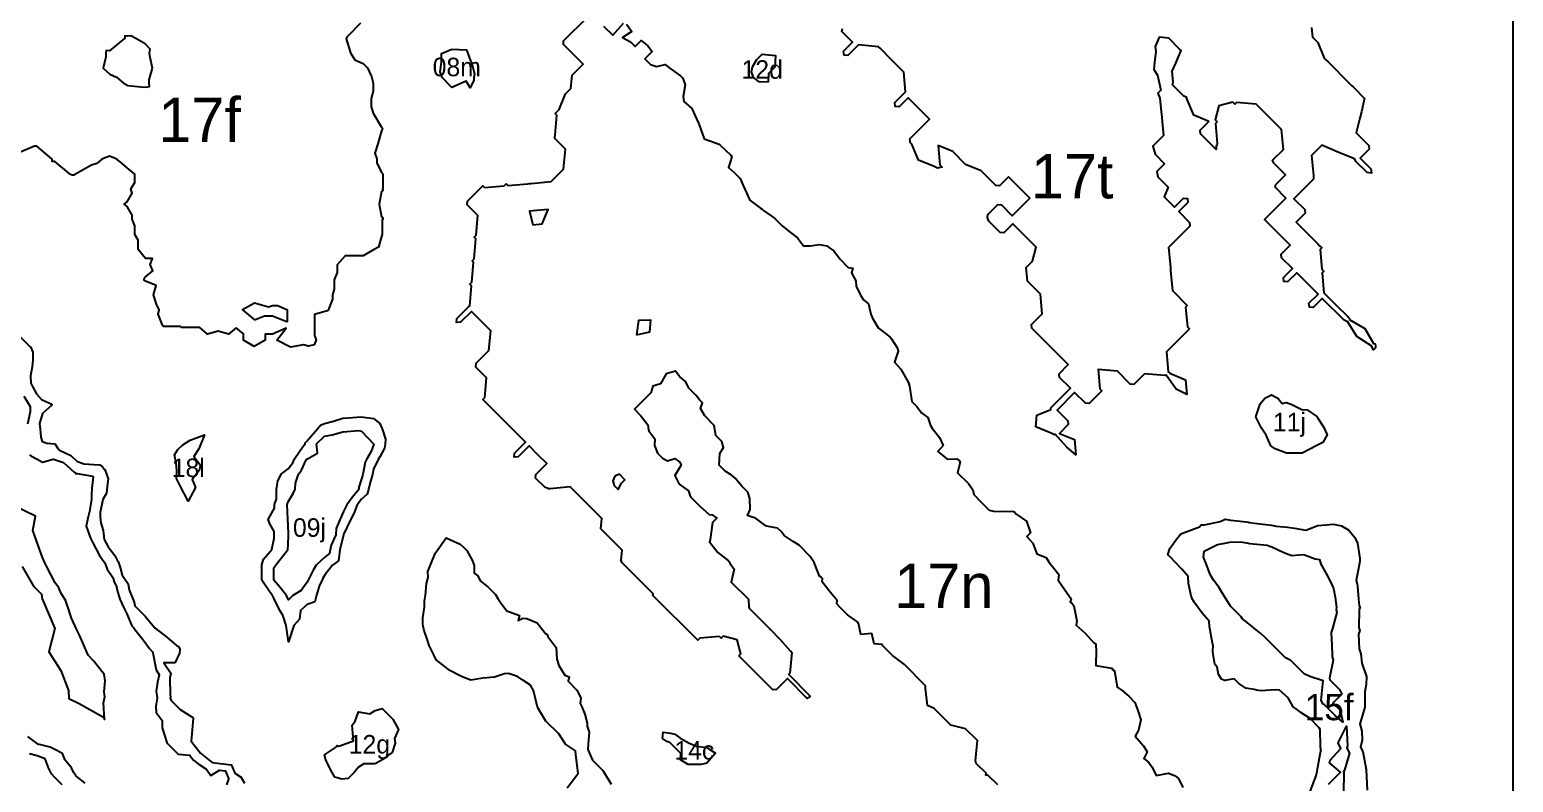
# Model space of a CAD drawing. Header units: millimetres. Extents: x 0 to 500, y 0 to 700.
# Drawn here: x 299.7 to 500, y 382.6 to 484.2 of the extents above; entities that cross this region are included whole.
import ezdxf
from ezdxf.enums import TextEntityAlignment as Align

# ---------------------------------------------------------------- set-up
doc = ezdxf.new("R2010")
doc.units = ezdxf.units.MM
for name, color, linetype in [('CORTE', 1, 'Continuous'), ('GRABADO', 5, 'Continuous'), ('HOJA', 8, 'Continuous')]:
    doc.layers.add(name, color=color, linetype=linetype)

msp = doc.modelspace()

# ---------------------------------------------------------------- linework, layer by layer
at = {"layer": 'CORTE'}
for points in [[(344.34, 485.07), (342.63, 483.28), (342.46, 483.01), (342.42, 482.95), (343, 481.04), (343.56, 480.1), (344.72, 479.62), (345.3, 479.02), (345.84, 477.87), (346.03, 476.94), (346.03, 475.86), (345.8, 474.89), (345.8, 473.74), (346.05, 472.89), (347.18, 471), (347.26, 470.91), (347.28, 470.84), (347.31, 470.72), (347.19, 470.51), (346.67, 468.76), (346.29, 467.51), (346.55, 466.76), (346.55, 466.22), (347.18, 464.89), (347.36, 464.74), (347.36, 462.79), (347.31, 462.67), (347.38, 462.51), (347.19, 462.35), (346.85, 460.63), (347.19, 458.91), (347.36, 458.77), (347.36, 458.55), (347.36, 458.55), (347.26, 458.49), (347.26, 456.55), (347.19, 456.26), (346.76, 454.82), (346.11, 454.45), (344.7, 453.67), (342.26, 453.67), (341.17, 452.45), (341.17, 451.38), (340.79, 450.43), (340.79, 449.17), (340.56, 448.39), (340.56, 447.81), (339.96, 446.32), (339.82, 446.21), (338.11, 445.73), (338.11, 442.89), (338.35, 442.29), (338.09, 441.65), (337.34, 441.44), (336.64, 441.63), (334.88, 441.34), (333.03, 442.26), (334.32, 443.87), (332.46, 443.09), (331.47, 443.09), (331.47, 442.25), (330, 441.43), (328.53, 442.25), (328.53, 443.13), (327.56, 443.95), (326.52, 443.08), (325.11, 443.48), (323.7, 443.08), (322.64, 443.97), (320.19, 443.97), (320.03, 444.11), (317.74, 444.11), (317.6, 444.29), (317, 445.78), (317.14, 446.36), (316.78, 447.11), (316.39, 448.4), (316.76, 449.63), (315.29, 450.24), (315.07, 450.43), (315.27, 450.77), (316.29, 451.63), (315.95, 452.48), (316.27, 453.28), (315.29, 453.28), (314.33, 454.49), (314.33, 455.76), (313.86, 456.54), (313.86, 457.7), (313.51, 458.58), (313.51, 459.16), (312.83, 460.3), (312.43, 460.63), (312.83, 460.96), (313.5, 462.1), (313.33, 462.68), (313.86, 463.57), (313.86, 464.67), (312.84, 465.53), (312.14, 466.11), (311.45, 466.68), (310.44, 467.1), (309.43, 466.68), (308.73, 466.1), (308.02, 465.9), (305.77, 464.65), (305.7, 464.54), (305.42, 464.54), (305.17, 464.64), (303.07, 466.39), (302.69, 466.39), (302.69, 466.71), (300.63, 468.43), (300.34, 468.43), (298.21, 467.54)], [(430.38, 382.25), (429.06, 383.56), (428.79, 383.54), (428.82, 383.81), (427.48, 385.14), (427.4, 385.49), (427.52, 386.87), (427.64, 388.21), (426.04, 389.8), (424.05, 390.3), (421.78, 392.57), (420.89, 392.95), (420.64, 395.24), (420.65, 395.63), (417.81, 398.47), (417.78, 398.49), (416.16, 399.72), (414.89, 400.99), (414.77, 401.19), (413.72, 401.26), (413.37, 402.68), (411.89, 402.55), (411.62, 403.89), (411.48, 404.22), (410.11, 405.19), (409.08, 406.22), (408.67, 406.7), (408.71, 407.14), (407.59, 408.47), (406.68, 409.65), (406.72, 410.1), (406.54, 410.28), (406.32, 410.43), (405.6, 412.26), (405.07, 413.07), (403.56, 414.58), (402.74, 415.11), (401.53, 415.89), (401.14, 416.42), (400.64, 416.91), (399.17, 417.15), (399.08, 417.22), (397.63, 418.28), (397.34, 418.32), (396.6, 418.6), (396.97, 419.39), (396.92, 420.9), (396.66, 421.75), (395.8, 422.61), (394.95, 423.64), (394.41, 424.07), (393.6, 424.59), (392.79, 425.4), (392.84, 426.99), (393.36, 427.79), (393.11, 428.58), (392.31, 429.38), (392.13, 430.52), (392.09, 430.77), (390.82, 432.04), (390.23, 433.03), (390.54, 433.79), (390.12, 434.22), (389.67, 434.8), (388.74, 435.73), (388.22, 436.69), (387.45, 437.31), (386.86, 438.06), (385.63, 437.71), (384.87, 436.36), (383.83, 436.06), (383.54, 435.17), (381.33, 432.96), (382.21, 432.07), (383.14, 430.85), (383.23, 430.15), (383.28, 430.03), (384.1, 428.97), (384.02, 428.05), (384.46, 427), (385.12, 426.35), (385.78, 425.99), (386.79, 426.28), (387.45, 425.78), (387.64, 425.41), (386.78, 424.02), (387.37, 422.81), (388.61, 421.93), (388.81, 421.33), (388.91, 421.12), (390.17, 419.86), (391.44, 418.75), (391.84, 418.68), (392.47, 418.26), (391.88, 417.67), (391.55, 415.38), (391.48, 415.04), (392.57, 413.61), (394.03, 412.5), (394.18, 412.29), (394.2, 412.15), (394.8, 411.35), (394.4, 409.61), (396.73, 407.29), (396.76, 406.21), (396.8, 406.11), (399.5, 403.41), (399.57, 403.32), (399.66, 403.24), (401.02, 401.88), (402.37, 400.35), (402.38, 400.34), (402.58, 400.12), (402.33, 397.32), (402.17, 397.13), (404.97, 394.32), (404.99, 394.26), (404.99, 394.23), (404.99, 394.21), (404.96, 394.1), (404.65, 393.9), (401.98, 396.58), (400.52, 395.12), (400.02, 395.07), (395.43, 399.67), (395.69, 399.93), (395.21, 401.83), (393.3, 402.31), (393.04, 402.05), (392.82, 402.28), (390.14, 402.04), (389.87, 401.76), (383.83, 407.8), (383.85, 408.02), (379.64, 412.24), (379.55, 412.58), (379.67, 413.93), (376.79, 416.81), (376.92, 418.18), (372.64, 422.45), (369.94, 422.21), (369.69, 422.19), (369.58, 422.29), (369.27, 422.37), (367.98, 423.66), (368.03, 424.15), (369.49, 425.61), (368.3, 426.8), (367.1, 427.99), (365.65, 426.53), (365.1, 426.48), (365.15, 427.03), (366.6, 428.49), (360.84, 434.26), (361.11, 434.53), (361.35, 437.2), (359.91, 438.64), (359.96, 439.14), (361.69, 440.87), (361.93, 443.54), (359.32, 446.15), (357.86, 444.69), (357.31, 444.64), (357.36, 445.19), (358.88, 446.7), (359.09, 446.92), (359.34, 449.59), (359.11, 449.82), (359.38, 450.09), (359.62, 452.77), (359.4, 452.99), (359.67, 453.26), (359.91, 455.94), (359.69, 456.16), (359.96, 456.43), (360.2, 459.11), (358.76, 460.55), (358.8, 461.04), (360.84, 463.08), (361.07, 462.86), (363.74, 463.1), (364.01, 463.37), (364.24, 463.14), (366.94, 463.39), (367.16, 463.41), (367.37, 463.43), (370.08, 463.68), (371.77, 465.37), (371.89, 466.71), (372.02, 468.04), (370.58, 469.48), (370.6, 469.73), (370.62, 469.95), (370.86, 472.65), (370.64, 472.88), (371.15, 473.39), (372.02, 475.51), (372.76, 476.25), (372.89, 477.59), (372.93, 478.05), (374.39, 479.51), (371.73, 482.16), (371.75, 482.42), (371.77, 482.66), (375.03, 485.91)], [(377.16, 484.67), (378.41, 483.42), (379.85, 485.06)], [(380.27, 484.91), (380.99, 483.95), (379.73, 483.12), (380.79, 482.55), (381.42, 481.92), (382.22, 482.72), (383.15, 482), (383.71, 481.23), (382.73, 480.25), (383.49, 479.49), (384.32, 479.19), (385.48, 479.46), (385.98, 479.08), (387.41, 478.05), (387.66, 477.87), (387.86, 477.61), (388.2, 476.73), (387.9, 475.15), (387.98, 474.48), (389.09, 473.52), (389.99, 471.54), (389.99, 471.51), (390.03, 471.46), (390.74, 469.43), (392.78, 468.71), (392.84, 468.66), (392.85, 468.66), (392.86, 468.65), (394.35, 467.25), (394.48, 467), (394.01, 465.58), (394.83, 464.87), (395.59, 464.1), (396.02, 463.13), (396.24, 462.64), (396.9, 461.16), (398.34, 460.08), (398.56, 459.97), (398.77, 459.76), (400.24, 458.75), (401.28, 457.7), (401.72, 457.35), (402.23, 456.93), (403.35, 456.09), (404.17, 455), (405.06, 455), (406.31, 455.16), (407.3, 454.99), (407.7, 454.7), (408.25, 454.33), (409.09, 453.18), (410.19, 452.08), (410.82, 452), (410.65, 451.35), (411.22, 450.26), (411.28, 449.56), (411.85, 448.35), (412.26, 447.71), (412.92, 447.18), (413.27, 445.79), (413.44, 445.34), (414.25, 443.93), (415.65, 442.86), (415.88, 442.68), (416.05, 442.45), (416.83, 441.2), (416.93, 440.77), (416.43, 439.31), (417.32, 438.34), (418.25, 436.69), (418.37, 436.48), (418.4, 436.35), (418.49, 436.07), (418.77, 434.01), (419.45, 433.33), (420.09, 432.48), (420.95, 431.83), (421.3, 430.77), (421.51, 430.37), (422.53, 429.13), (423.02, 428.07), (422.31, 427.26), (422.96, 426.71), (423.55, 426.22), (424.86, 426.25), (425.18, 426.04), (425.3, 425.8), (424.95, 424.37), (426.42, 422.9), (427.02, 422.08), (427.17, 421.44), (428.16, 420.38), (429.22, 419.32), (429.79, 419.19), (431.93, 419.16), (432.32, 419.19), (432.64, 419.11), (432.82, 418.83), (434.28, 417.83), (434.82, 416.26), (434.32, 415.76), (434.66, 415.34), (435.14, 414.87), (435.64, 413.44), (436.91, 412.92), (437.34, 412.25), (437.96, 411.47), (438.64, 410.63), (438.54, 409.88), (439.44, 408.58), (440.31, 407.34), (440.18, 406.9), (440.45, 406.72), (440.66, 406.4), (441.08, 404.4), (440.98, 403.82), (442.2, 402.71), (443.33, 401.46), (443.63, 401.22), (443.63, 400.9), (443.68, 400.49), (443.61, 398.35), (445.77, 398.01), (445.92, 397.79), (446.15, 397.64), (446.49, 395.44), (447.17, 394.99), (448.09, 394.2), (448.9, 393.38), (449.25, 392.43), (449.41, 392.01), (449.72, 391), (449.39, 389.63), (448.95, 388.81), (450.05, 387.49), (450.56, 386.71), (450.1, 385.78), (450.74, 385.31), (451.25, 384.62), (451.77, 383.51), (453.46, 383.81), (454.26, 383.5), (454.51, 383.33), (454.8, 383.09), (455.37, 381.9)], [(472.75, 484.48), (472.87, 483.17), (473.61, 482.44), (474.48, 480.32), (474.7, 480.09), (474.94, 479.86), (477.93, 476.87), (478.16, 476.64), (478.4, 476.4), (479.92, 474.88), (479.83, 474.52), (479.48, 473.09), (479.26, 472.21), (478.77, 470.26), (478.98, 470.06), (480.49, 468.55), (480.53, 468.05), (479.32, 466.84), (480.78, 465.38), (480.83, 464.83), (480.27, 464.88), (478.75, 466.4), (478.62, 466.72), (478.31, 466.84), (476.2, 467.71), (475.49, 468), (474.13, 468.57), (472.75, 467.19), (473, 464.48), (473.01, 464.27), (473.04, 464.02), (470.38, 461.36), (471.84, 459.9), (471.89, 459.4), (470.67, 458.19), (472.11, 456.75), (473.6, 455.26), (473.84, 455.02), (474.13, 454.73), (473.9, 454.5), (474.15, 451.83), (474.42, 451.56), (474.19, 451.33), (474.43, 448.66), (474.65, 448.44), (476.14, 446.95), (477.64, 445.46), (477.89, 445.2), (477.91, 445), (479.96, 443.84), (481.11, 441.8), (481.35, 441.78), (481.37, 441.5), (481.4, 441.25), (481.1, 440.94), (481.1, 440.94), (480.91, 441.38), (480.88, 441.47), (478.89, 442.78), (477.59, 444.77), (477.5, 444.8), (477.15, 444.95), (474.2, 447.89), (472.99, 446.67), (472.46, 446.72), (472.41, 447.25), (473.63, 448.47), (470.75, 451.35), (469.53, 450.13), (469, 450.18), (468.95, 450.71), (470.17, 451.93), (468.71, 453.39), (468.66, 453.88), (469.88, 455.1), (466.42, 458.56), (469.3, 461.44), (467.83, 462.91), (467.93, 463.28), (469.23, 464.59), (467.66, 466.16), (467.5, 466.55), (468.95, 468), (468.71, 470.68), (465.51, 473.88), (465.29, 474.1), (462.61, 474.34), (462.39, 474.12), (462.13, 474.38), (460.23, 473.9), (459.75, 471.99), (460.01, 471.73), (459.78, 471.51), (460.03, 468.8), (459.96, 468.54), (459.89, 468.5), (459.86, 468), (459.27, 468.59), (457.76, 470.1), (457.71, 470.6), (458.9, 471.79), (456.86, 472.62), (455.98, 474.77), (455.85, 475.08), (455.53, 475.21), (454, 476.74), (454.08, 477.09), (453.95, 478.57), (454.42, 479.67), (455.15, 481.36), (454.94, 481.56), (453.47, 483.03), (452.18, 483.15), (451.83, 482.33), (451.66, 481.91), (451.72, 481.24), (451.55, 479.76), (451.45, 478.82), (451.95, 478.05), (452.42, 475.99), (452.02, 475.59), (452.29, 474.92), (452.46, 473.1), (452.52, 472.42), (452.58, 471.74), (452.75, 469.9), (451.31, 468.46), (451.63, 467.36), (452.9, 466.09), (451.85, 465.04), (452.02, 464.3), (453.4, 462.92), (452.84, 461.61), (454.24, 460.21), (455.45, 461.42), (455.99, 461.38), (456.03, 460.85), (454.82, 459.63), (456.28, 458.17), (456.32, 457.67), (453.44, 454.79), (453.57, 453.46), (453.69, 452.09), (453.73, 451.66), (453.85, 450.29), (453.97, 448.95), (455.97, 446.95), (455.75, 446.72), (455.99, 444.05), (456.26, 443.78), (456.01, 443.53), (453.15, 440.67), (453.4, 438), (453.6, 437.79), (455.75, 436.91), (455.93, 434.92), (454.48, 435.65), (453.11, 437.56), (452.94, 437.49), (450.22, 437.74), (448.78, 436.3), (448.28, 436.34), (446.55, 438.07), (443.93, 438.31), (444.17, 435.69), (444.44, 435.42), (442.73, 433.7), (442.23, 433.75), (440.77, 435.21), (438.39, 432.83), (439.85, 431.37), (439.89, 430.87), (438.71, 429.68), (440.76, 428.84), (440.94, 426.81), (439.71, 427.81), (438.13, 429.57), (438.05, 429.51), (437.68, 429.66), (435.51, 430.55), (435.68, 432.13), (437.55, 432.93), (437.54, 433.13), (440.19, 435.79), (438.73, 437.25), (438.69, 437.74), (439.9, 438.96), (436.74, 442.13), (436.5, 442.36), (434.99, 443.87), (434.94, 444.37), (436.38, 445.81), (436.14, 448.49), (434.41, 450.22), (434.37, 450.68), (434.24, 452.08), (435.07, 452.91), (435.55, 454.84), (432.41, 457.98), (431.2, 456.76), (430.7, 456.81), (429.18, 458.33), (429.04, 458.68), (428.98, 458.81), (429.01, 458.94), (429.1, 459.28), (430.38, 460.56), (430.88, 460.52), (432.33, 459.06), (433.53, 460.25), (434.72, 461.44), (431.84, 464.32), (430.62, 463.1), (430.13, 463.15), (428.15, 465.12), (426.03, 465.99), (424.3, 467.72), (422.32, 468.54), (422.56, 465.95), (422.87, 465.64), (422.42, 465.53), (422.29, 465.5), (422.16, 465.55), (421.82, 465.69), (419.68, 466.57), (418.8, 468.7), (418.56, 468.95), (418.54, 469.19), (418.51, 469.44), (421.17, 472.1), (418.29, 474.98), (417.08, 473.77), (416.54, 473.81), (416.5, 474.34), (417.94, 475.79), (417.69, 478.46), (415.98, 480.17), (414.49, 481.66), (414.27, 481.88), (411.6, 482.12), (410.16, 480.68), (409.63, 480.73), (409.58, 481.26), (410.79, 482.48), (409.32, 483.95), (409.42, 484.32)], [(298.32, 442.81), (299.76, 441.37), (299.76, 441.36), (299.76, 441.36), (299.77, 441.35), (299.77, 441.35), (300.09, 440.64), (300.09, 440.64), (300.09, 440.63), (300.09, 440.62), (300.12, 439.6), (300.12, 439.6), (300, 438.65), (300, 438.65), (299.8, 437.44), (299.81, 436.45), (300.1, 435.92), (300.59, 435.03), (301.28, 434.26), (302.65, 433.61), (302.65, 433.61), (302.66, 433.6), (302.66, 433.6), (302.67, 433.59), (302.67, 433.59), (302.68, 433.58), (302.68, 433.57), (302.68, 433.57), (302.69, 433.56), (302.69, 433.55), (302.69, 433.55), (302.69, 433.53), (302.68, 433.52), (302.68, 433.51), (302.68, 433.51), (302.67, 433.5), (302.66, 433.49), (301.39, 432.35), (301.01, 431.01), (301.07, 430.26), (301.17, 429.18), (301.37, 428.57), (301.98, 428.37), (303.06, 428.27), (303.07, 428.27), (303.08, 428.27), (303.09, 428.26), (303.09, 428.26), (303.1, 428.25), (303.11, 428.25), (303.11, 428.24), (303.12, 428.24), (303.43, 427.73), (303.69, 427.41), (305.23, 426.69), (305.23, 426.69), (305.24, 426.69), (305.24, 426.68), (306.03, 425.95), (306.97, 425.58), (308.32, 425.48), (309.09, 425.46), (309.09, 425.45), (309.1, 425.45), (309.11, 425.45), (309.12, 425.45), (309.12, 425.45), (309.13, 425.44), (309.49, 425.18), (309.5, 425.18), (309.5, 425.17), (309.51, 425.17), (309.79, 424.8), (309.79, 424.8), (309.79, 424.79), (309.8, 424.79), (310.26, 423.55), (310.26, 423.55), (310.26, 423.55), (310.26, 423.54), (310.26, 423.53), (310.2, 422.91), (310.03, 421.63), (310.03, 421.62), (310.03, 421.61), (310.03, 421.6), (309.56, 420.74), (309.17, 419), (309.19, 418.42), (309.3, 417.59), (309.6, 416.58), (309.61, 416.57), (309.71, 415.34), (310.27, 414.39), (311.18, 413.22), (311.18, 413.21), (311.46, 412.68), (311.61, 412.38), (311.62, 412.37), (311.87, 411.57), (311.87, 411.57), (312.18, 410.53), (312.95, 409.36), (312.95, 409.36), (312.95, 409.35), (312.96, 409.35), (312.96, 409.34), (313.12, 408.57), (313.76, 406.92), (313.77, 406.92), (313.77, 406.92), (313.87, 406.45), (313.97, 406.32), (315.28, 405.01), (315.28, 405.01), (316.52, 403.47), (316.52, 403.47), (316.56, 403.41), (316.56, 403.4), (316.59, 403.39), (316.6, 403.39), (316.6, 403.38), (318.19, 402.18), (318.2, 402.17), (319.49, 401.05), (319.78, 400.9), (319.79, 400.9), (319.8, 400.89), (319.8, 400.89), (319.8, 400.88), (319.81, 400.88), (319.81, 400.87), (319.82, 400.87), (319.96, 400.56), (319.96, 400.55), (319.96, 400.54), (319.96, 400.54), (319.96, 400.53), (319.96, 400.52), (319.92, 400.03), (319.92, 400.03), (319.91, 400.01), (319.91, 400.01), (319.31, 398.76), (319.31, 398.75), (319.3, 398.74), (319.29, 398.73), (319.28, 398.72), (319.28, 398.72), (319.27, 398.72), (319.25, 398.71), (317.77, 398.71), (318.71, 397.31), (318.71, 397.31), (318.72, 397.3), (318.72, 397.29), (318.72, 397.28), (318.72, 397.27), (318.72, 397.26), (318.59, 396.71), (318.64, 394.4), (318.68, 394.13), (318.68, 394.12), (318.68, 394.12), (318.68, 394.11), (318.64, 393.89), (318.83, 393.58), (319.98, 392.43), (321.7, 391.32), (321.71, 391.32), (321.71, 391.31), (321.72, 391.31), (321.72, 391.3), (321.73, 391.29), (321.73, 391.29), (321.73, 391.28), (321.73, 391.27), (321.74, 391.26), (321.74, 391.26), (321.74, 391.22), (321.74, 391.22), (321.46, 388.14), (321.46, 388.14), (321.47, 388.13), (321.47, 388.13), (322.74, 386.53), (324.32, 385.27), (326.86, 384.96), (326.87, 384.96), (326.88, 384.95), (326.89, 384.95), (326.89, 384.95), (326.9, 384.94), (326.9, 384.94), (326.91, 384.94), (326.91, 384.93), (326.92, 384.92), (326.92, 384.92), (326.92, 384.91), (327.37, 383.81), (328.16, 383.33), (328.17, 383.33), (328.17, 383.32), (328.18, 383.32), (328.18, 383.31), (328.18, 383.31), (328.68, 382.49)], [(298.67, 411.72), (300.19, 409.05), (301.28, 407.96), (301.38, 407.29), (301.4, 407.27), (303.09, 403.33), (302.25, 400.2), (303.89, 397.69), (304.91, 394.99), (304.97, 393.91), (306.34, 393.23), (309.66, 391.39), (309.79, 391.07), (309.66, 393.31), (309.66, 393.31), (309.81, 394.13), (309.71, 394.82), (309.88, 396.29), (309.71, 397.17), (309.44, 397.52), (308.33, 398.95), (307.56, 399.73), (306.39, 402.46), (306.06, 403.15), (305.3, 404.76), (304.8, 406.4), (304.74, 406.48), (304.53, 407.19), (303.91, 408.09), (303.62, 408.84), (303.13, 409.51), (301.99, 411.68), (301.9, 411.85), (301.75, 412.14), (301.41, 412.91), (300.08, 416.56), (300.45, 418.5), (297.56, 419.91)], [(472.58, 381.33), (473.39, 383.46), (473.41, 383.68), (473.47, 383.88), (473.84, 385.87), (474, 386.83), (474.06, 386.89), (474.03, 386.95), (473.98, 387.46), (473.91, 389.71), (473.8, 389.95), (472.57, 391.18), (471.29, 392.03), (470.87, 392.37), (470.29, 392.77), (469.59, 393.99), (468.43, 395.03), (467.85, 395.05), (465.84, 394.95), (465.3, 395.01), (465.02, 395.12), (463.9, 395.31), (462.92, 395.94), (462.29, 396.57), (460.99, 396.33), (460.59, 396.49), (460.17, 397.14), (460, 398.14), (459.71, 398.55), (459.41, 400.16), (459.45, 401.2), (459.44, 401.25), (459.38, 401.39), (458.98, 403.61), (458.91, 404.33), (457.97, 405.43), (456.9, 406.92), (456.79, 407.14), (456.7, 407.27), (456.49, 407.74), (456.15, 409.42), (456.08, 410.36), (455.25, 411.35), (454.27, 412.41), (453.85, 412.83), (453.37, 413.27), (453.61, 414.14), (454.52, 415.39), (455.12, 416.14), (456.91, 416.82), (457.63, 417.09), (457.87, 417.34), (458.3, 417.35), (460.42, 417.78), (461.1, 418.12), (461.82, 417.98), (463.96, 417.74), (464.24, 417.69), (464.38, 417.65), (465.04, 417.56), (466.96, 417.35), (467.34, 417.31), (467.99, 417.17), (469.52, 417.04), (470.45, 416.88), (471.97, 416.64), (471.98, 416.64), (473.59, 417.23), (474.73, 417.33), (475.66, 417.42), (476.78, 417.21), (477.81, 416.62), (477.81, 416.62), (478.58, 415.61), (478.98, 414.85), (479.28, 412.79), (479.28, 412.48), (479.22, 412.17), (478.8, 409.81), (478.92, 409.33), (478.98, 409.07), (479.08, 407.29), (479.2, 406.42), (479.32, 406.2), (479.19, 405.94), (479.13, 403.46), (479.28, 403.06), (479.11, 402.57), (479.18, 400.62), (479.39, 399.94), (479.56, 398.68), (479.7, 398.28), (480.17, 396.86), (480.14, 395.8), (479.95, 394.81), (479.94, 393.68), (479.94, 392.71), (479.64, 391.65), (479.28, 390.48), (479.56, 389.47), (479.57, 388.27), (479.37, 387.35), (479.7, 386.75), (480.13, 384.3), (480.13, 384.3), (480.14, 384.28), (480.13, 384.26), (480.25, 381.53)], [(372.25, 381.84), (373.68, 383.73), (373.72, 383.78), (373.71, 383.79), (373.43, 386.33), (373.38, 386.84), (372.03, 387.74), (371.11, 389.11), (369.37, 390.86), (368.27, 392.64), (368.27, 392.67), (368.24, 392.72), (367.68, 394.96), (367.28, 395.71), (366.28, 396.38), (365.55, 396.86), (364.34, 397.28), (363.77, 397.23), (362.45, 396.79), (360.88, 396.65), (360.84, 396.65), (359.25, 396.36), (358.07, 396.81), (356.24, 397.79), (356.2, 397.82), (356.18, 397.83), (356.17, 397.84), (354.58, 399.12), (354.23, 399.81), (353.74, 400.78), (353.6, 401.06), (353.38, 401.78), (352.88, 403.23), (352.77, 403.87), (352.74, 404.79), (352.98, 406.25), (352.98, 407.05), (353.13, 407.86), (353.27, 409.43), (353.5, 410.24), (353.42, 411.03), (354.42, 413.46), (354.43, 413.49), (354.44, 413.5), (354.45, 413.54), (355.92, 415.59), (356.39, 415.37), (357.81, 414.73), (358.26, 414.33), (358.7, 413.88), (359.42, 412.56), (359.69, 411.83), (359.68, 410.82), (360.17, 410.46), (360.52, 409.78), (361.55, 408.97), (362.57, 407.94), (362.87, 407.39), (363.39, 406.69), (364.08, 405.75), (365.82, 405.09), (365.63, 404.42), (366.28, 404.75), (366.8, 404.72), (368.21, 404.12), (369.3, 402.69), (369.53, 402.53), (369.65, 402.29), (370.73, 400.83), (370.75, 400.77), (370.83, 399.23), (371.14, 398.35), (371.93, 397.06), (372.5, 396.82), (372.36, 396.23), (373.57, 395.03), (374.08, 393.99), (374.01, 393.23), (374.21, 392.77), (374.62, 391.8), (374.93, 390.58), (374.95, 390.17), (375.23, 389.37), (375.09, 387.84), (375.02, 387.03), (375.65, 385.58), (377.06, 384.16), (377.09, 384.11), (377.09, 384.09), (377.09, 384.09), (377.13, 384.03), (378.17, 382.33)], [(304.05, 382.25), (303.07, 383.23), (303.07, 383.23), (302.64, 383.73), (302.63, 383.74), (302.63, 383.74), (302.17, 384.65), (302.17, 384.66), (301.77, 385.74), (300.69, 386.14), (299.64, 386.44)]]:
    msp.add_lwpolyline(points, dxfattribs=at)
for points in [[(316.24, 478.98), (315.93, 480.44), (315.84, 481.01), (315.92, 481.55), (315.28, 482.26), (313.99, 482.98), (313.32, 483.35), (312.88, 483.29), (312.5, 483.34), (312.5, 483.01), (310.46, 481.31), (310, 481.35), (309.94, 481.01), (309.94, 480.53), (309.58, 479), (310.48, 478.16), (311.38, 477.75), (312.28, 477), (312.91, 476.63), (314.7, 476.48), (315.33, 476.43), (315.83, 476.51), (315.79, 476.93), (315.79, 477.39), (316.24, 478.98)], [(355.08, 478.49), (355.28, 479.79), (355.28, 480.96), (356.69, 481.54), (358.66, 481.44), (359.21, 479.95), (359.34, 479.82), (359.73, 478.17), (359.66, 477.74), (359.66, 477.36), (359.15, 476.32), (358.61, 477.23), (356.68, 476.36), (355.38, 477.7), (355.08, 478.49)], [(399.39, 477.09), (398.17, 477.13), (397.41, 477.74), (397.12, 478.48), (397.28, 479.17), (397.87, 480.15), (398.57, 480.85), (400.38, 480.69), (400.3, 479.12), (399.43, 478.26), (399.39, 477.09)], [(367.61, 457.84), (368.86, 457.96), (369.67, 459.91), (367.15, 459.68), (367.61, 457.84)], [(334.48, 444.72), (334.48, 446.32), (333.14, 446.88), (332.46, 446.88), (331.92, 446.73), (330.01, 447.26), (328.39, 446.35), (330.02, 445), (331.38, 445.57), (332.46, 445.57), (334.48, 444.72)], [(381.6, 442.99), (383.42, 443.38), (383.56, 444.95), (381.9, 444.9), (381.6, 442.99)], [(469.36, 427), (467.84, 427.61), (467.27, 428.01), (466.62, 429.44), (466.01, 430.37), (465.24, 431.91), (465.83, 433.68), (466.45, 434.42), (467.33, 434.89), (468.22, 434.42), (468.8, 433.73), (469.38, 433.85), (470.1, 433.59), (471.43, 432.91), (472.16, 432.87), (473.48, 431.97), (473.51, 431.88), (474.39, 430.56), (474.85, 429.47), (474.29, 428.47), (473.48, 428.05), (471.5, 427.03), (471.42, 427), (469.36, 427)], [(342.04, 416), (342.04, 415.99), (342.03, 415.97), (341.57, 413.96), (341.35, 412.47), (340.56, 411.88), (339.59, 410.63), (339.27, 410.13), (339.15, 409.86), (338.81, 409.2), (338.42, 407.83), (338.17, 406.94), (337.12, 406.59), (336.26, 405.78), (336.1, 404.63), (335.32, 403.74), (334.61, 401.55), (334.32, 403.76), (333.84, 405.17), (333.47, 405.78), (332.69, 407.36), (332.47, 407.82), (332.34, 407.98), (332.13, 408.22), (331, 409.87), (331, 411.94), (331.23, 412.71), (332.14, 413.72), (332.39, 414), (332.67, 415.55), (332.7, 416.01), (332.67, 416.45), (332.12, 417.49), (331.89, 418.05), (332.13, 418.54), (332.75, 419.57), (332.72, 420.1), (333.01, 420.84), (333.01, 422.13), (333.18, 423.3), (333.68, 424.21), (334.58, 424.91), (335.2, 425.71), (335.44, 426.23), (336.62, 427.95), (336.85, 428.26), (336.85, 428.4), (337.03, 428.61), (338.53, 430.32), (338.94, 430.79), (339.5, 431.04), (340.69, 431.33), (341.96, 431.72), (342.69, 431.78), (344.42, 431.93), (346.1, 431.71), (346.93, 431.02), (347.28, 430.3), (347.72, 428.89), (347.67, 428.23), (347.58, 427.67), (346.93, 426.51), (346.73, 426.16), (346.09, 424.84), (345.96, 424.14), (345.65, 423.06), (345.42, 422.1), (345.22, 421.46), (344.48, 420.8), (343.9, 420.05), (343.44, 418.89), (342.98, 418.01), (342.04, 416.02), (342.04, 416)], [(320.33, 428.16), (321.34, 428.78), (323.3, 429.47), (322.5, 427.61), (321.82, 426.58), (322.72, 425.38), (322.57, 424.66), (321.59, 423.44), (322.04, 422.36), (321.05, 420.52), (319.96, 422.71), (319.51, 423.61), (319.56, 424.68), (319.47, 425.71), (319.22, 426.81), (319.68, 427.51), (320.33, 428.16)], [(378.57, 422.64), (379.11, 422.1), (379.6, 422.98), (380.05, 423.43), (379.31, 424.17), (378.69, 423.91), (378.42, 423.26), (378.57, 422.64)], [(348.6, 386.6), (348.16, 386.31), (347.88, 385.96), (346.43, 385.12), (346.21, 385.08), (344.78, 385.08), (344.05, 384.65), (343.49, 383.92), (342.68, 383.11), (341.8, 383.03), (340.88, 383.28), (340.32, 384.21), (339.68, 385.6), (339.49, 386.29), (341.1, 387.37), (341.21, 387.57), (341.42, 387.47), (341.55, 387.51), (343.4, 388.17), (343.3, 389.24), (343.21, 390.29), (343.62, 390.83), (344.09, 392.11), (345.58, 391.84), (346.32, 392.29), (347.27, 392.53), (348.7, 391.09), (349.48, 389.72), (348.95, 388.48), (349, 387.87), (348.6, 386.6)], [(385.13, 388.5), (385.21, 389.37), (386.19, 389.24), (386.77, 389.08), (387.44, 388.6), (388.65, 387.91), (389.71, 387.47), (391.09, 387.3), (392.26, 386.52), (391.11, 385.16), (390.34, 385), (388.6, 385), (387.56, 385.64), (387.59, 386.47), (386.13, 387.96), (385.69, 388.1), (385.13, 388.5)]]:
    msp.add_lwpolyline(points, close=True, dxfattribs=at)
at = {"layer": 'GRABADO'}
for points in [[(298.9, 434.72), (299.73, 433.31), (299.74, 433.31), (299.74, 433.3), (299.74, 433.29), (299.74, 433.29), (299.74, 433.28), (299.74, 433.28), (299.72, 432.61), (299.72, 432.6), (299.72, 432.6), (299.37, 430.94)], [(299.64, 426.8), (299.81, 426.65), (300.76, 426.14), (301.42, 425.81), (302.85, 426.22), (302.85, 426.22), (302.86, 426.22), (302.86, 426.22), (302.87, 426.22), (302.89, 426.22), (302.89, 426.22), (304.26, 425.74), (304.26, 425.74), (304.27, 425.73), (304.28, 425.73), (304.28, 425.73), (305.69, 424.45), (305.8, 424.38), (305.81, 424.38), (305.81, 424.37), (305.82, 424.37), (305.82, 424.36), (305.88, 424.29), (306.09, 424.25), (308.17, 423.89), (308.17, 423.89), (308.17, 423.89), (308.18, 423.89), (308.19, 423.88), (308.2, 423.88), (308.2, 423.87), (308.21, 423.87), (308.21, 423.86), (308.22, 423.86), (308.22, 423.85), (308.22, 423.85), (308.22, 423.84), (308.22, 423.83), (308.23, 423.82), (308.08, 422.24), (308.01, 421.45), (308.03, 420.75), (308.03, 420.74), (307.73, 419.13), (307.52, 418.25), (307.31, 417.15), (307.9, 415.54), (308.05, 415.2), (308.11, 415.1), (308.2, 414.92), (309.09, 413.21), (309.81, 412.23), (309.81, 412.22), (309.82, 412.22), (309.82, 412.21), (310.14, 411.37), (310.91, 410.24), (310.92, 410.24), (310.92, 410.23), (310.92, 410.23), (311.14, 409.49), (311.32, 409.21), (311.32, 409.21), (311.33, 409.21), (311.33, 409.2), (311.33, 409.19), (311.48, 408.5), (311.84, 407.29), (312.38, 406.16), (312.77, 405.35), (313.46, 403.72), (313.73, 403.46), (313.73, 403.45), (313.74, 403.45), (313.92, 403.17), (314.98, 401.81), (315.87, 400.66), (316.22, 400.24), (316.25, 400.21), (316.25, 400.2), (316.25, 400.2), (316.26, 400.19), (316.26, 400.18), (316.26, 400.18), (316.29, 400.07), (316.29, 400.07), (316.73, 397.77), (317.13, 397.17), (317.13, 397.16), (317.14, 397.15), (317.14, 397.15), (317.14, 397.14), (317.14, 397.13), (317.14, 397.12), (317.14, 397.12), (317.14, 397.11), (316.91, 396.12), (316.77, 394.9), (316.89, 393.97), (316.89, 393.96), (316.89, 393.96), (316.89, 393.95), (316.7, 392.88), (316.75, 392.02), (317.55, 390.92), (317.55, 390.92), (317.55, 390.91), (317.56, 390.9), (317.56, 390.9), (317.56, 390.89), (317.56, 390.88), (317.55, 389.92), (318.17, 387.98), (318.27, 387.84), (318.27, 387.84), (318.28, 387.82), (318.29, 387.81), (319.71, 386.4), (319.78, 386.37), (321.25, 386.24), (321.26, 386.24), (321.27, 386.24), (321.28, 386.23), (321.28, 386.23), (321.29, 386.23), (321.29, 386.22), (321.3, 386.22), (321.8, 385.59), (322.42, 385.09), (323.47, 384.4), (323.48, 384.4), (323.48, 384.39), (323.49, 384.39), (324.15, 383.51), (325.31, 384.22), (325.32, 384.22), (325.33, 384.22), (325.34, 384.23), (325.34, 384.23), (325.35, 384.23), (325.35, 384.23), (325.36, 384.23), (326.05, 384.14), (326.05, 384.14), (326.06, 384.14), (326.07, 384.14), (326.08, 384.13), (326.08, 384.13), (326.09, 384.12), (326.09, 384.12), (326.1, 384.12), (326.1, 384.11), (326.11, 384.1), (326.11, 384.1), (326.52, 383.08), (326.52, 383.08), (326.52, 383.07), (326.53, 383.06), (326.53, 383.06), (326.53, 383.05), (326.52, 383.04), (326.52, 383.03), (326.23, 382.26)], [(307.15, 382.49), (305.92, 383.48), (305.91, 383.49), (305.91, 383.49), (305.63, 383.85), (305.63, 383.86), (305.62, 383.86), (305.31, 384.56), (304.47, 385.56), (304.46, 385.57), (304.46, 385.58), (304.45, 385.58), (304.1, 386.47), (303.09, 387.03), (302.46, 387.34), (300.99, 387.67), (300.99, 387.67), (300.9, 387.7), (300.89, 387.7), (300.88, 387.71), (299.43, 388.78)], [(475.04, 382.35), (476.66, 383.97), (475.2, 385.23), (475.26, 385.57), (476.69, 387.13), (476.34, 387.9), (477.48, 390.18), (477.59, 387.49), (477.53, 387.19), (477.88, 386.54), (477.21, 384.21), (477.07, 383.98), (477.1, 383.85), (477.1, 383.85), (477.06, 381.2)]]:
    msp.add_lwpolyline(points, dxfattribs=at)
for points in [[(334.53, 414.01), (334.56, 414.65), (334.64, 416.01), (334.56, 417.36), (334.53, 418), (334.5, 418.05), (334.53, 418.09), (334.43, 420.1), (334.57, 420.46), (335.25, 421.59), (335.52, 422.14), (335.58, 422.98), (335.98, 424.19), (336.38, 424.73), (337.02, 426.11), (337.2, 426.26), (338.54, 427), (338.42, 428.26), (339.49, 429.31), (340.53, 429.5), (341.96, 429.89), (344.08, 430.06), (344.46, 430), (346.14, 428.25), (345.77, 427.23), (345.15, 426.16), (344.96, 425.78), (344.67, 424.14), (344.49, 423.54), (344.11, 422.43), (344.11, 422.09), (343.22, 421.02), (342.48, 420.05), (342.37, 419.78), (342.04, 419.14), (341.53, 418.02), (341.04, 416.83), (340.99, 415.99), (340.38, 414.6), (340.24, 413.96), (340.16, 413.46), (339.58, 413.02), (338.34, 411.88), (337.94, 411.24), (337.29, 409.86), (337.15, 409.58), (336.32, 408.48), (335.2, 407.8), (334.62, 407.2), (334.33, 407.82), (333.46, 408.92), (332.64, 409.86), (332.64, 411.52), (332.95, 411.98), (334.42, 413.88), (334.53, 414), (334.53, 414.01)], [(475.96, 407.58), (476.11, 406.19), (476.09, 405.92), (476.19, 405.5), (475.57, 403.34), (475.42, 402.8), (475.41, 402.7), (475.42, 402.62), (475.46, 402.07), (475.54, 399.86), (475.56, 399.59), (475.69, 399.09), (475.2, 396.63), (475.21, 396.43), (476.52, 395.12), (476.83, 394.49), (475.63, 393.29), (476.6, 392.32), (477, 390.7), (475.89, 391.63), (474.46, 393.07), (474.31, 393.12), (474.07, 393.62), (474.28, 395.86), (474.31, 396.28), (472.51, 396.86), (471.76, 397.22), (470.86, 398.13), (469.97, 399.02), (469.26, 399.4), (466.37, 402.28), (465.96, 402.62), (464.79, 403.58), (463.4, 404.72), (463.24, 404.92), (461.79, 406.37), (461, 407.66), (460.69, 408.16), (460.23, 408.92), (459.51, 409.86), (459.06, 410.63), (458.6, 411.85), (458.17, 412.98), (458.24, 413.78), (460.06, 414.69), (460.8, 414.84), (461.73, 415.02), (463.18, 415.06), (463.98, 414.89), (464.44, 414.83), (466.78, 414.58), (467.01, 414.5), (467.1, 414.46), (467.31, 414.41), (469, 413.61), (470.11, 413.22), (471.6, 413.35), (471.92, 413.25), (473.23, 412.76), (473.84, 412.64), (474.03, 412.04), (474.77, 410.66), (475.07, 410.1), (475.59, 409.04), (475.74, 408.73), (475.96, 407.58)]]:
    msp.add_lwpolyline(points, close=True, dxfattribs=at)
at = {"layer": 'HOJA'}
msp.add_lwpolyline([(0, 0), (500, 0), (500, 700), (0, 700)], close=True, dxfattribs=at)

# ---------------------------------------------------------------- texts
at = {"layer": 'GRABADO'}
for s, height, p in [('08m', 2.5, (357.34, 479.14)), ('12d', 2.5, (398.58, 478.8)), ('17f', 6, (322.62, 472.01)), ('17t', 6, (440.43, 464.4)), ('11j', 2.5, (469.77, 431.22)), ('18l', 2.5, (321.09, 425.03)), ('09j', 2.5, (337.45, 416.97)), ('17n', 6, (423.1, 409.1)), ('15f', 3.544, (475.13, 392.74)), ('12g', 2.5, (345.55, 387.72)), ('14c', 2.5, (389.42, 386.91))]:
    msp.add_text(s, height=height, dxfattribs=at).set_placement(p, align=Align.MIDDLE_CENTER)

doc.saveas('drawing.dxf')
